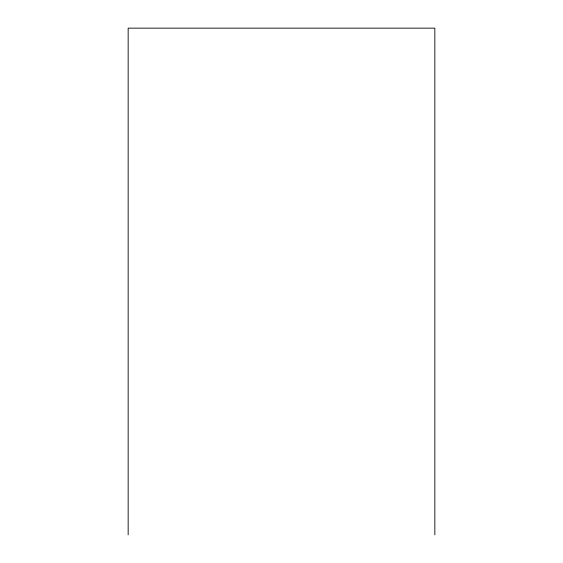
<?xml version="1.0" encoding="UTF-8"?>
<svg xmlns="http://www.w3.org/2000/svg" width="563" height="563" viewBox="0 0 563 563"><rect width="100%" height="100%" fill="white"/><g stroke="black" fill="none" stroke-linecap="round" stroke-linejoin="round"><path stroke-width="0.84" d="M434.84 534.85L434.84 28.15L128.16 28.15L128.16 534.85"/></g></svg>
